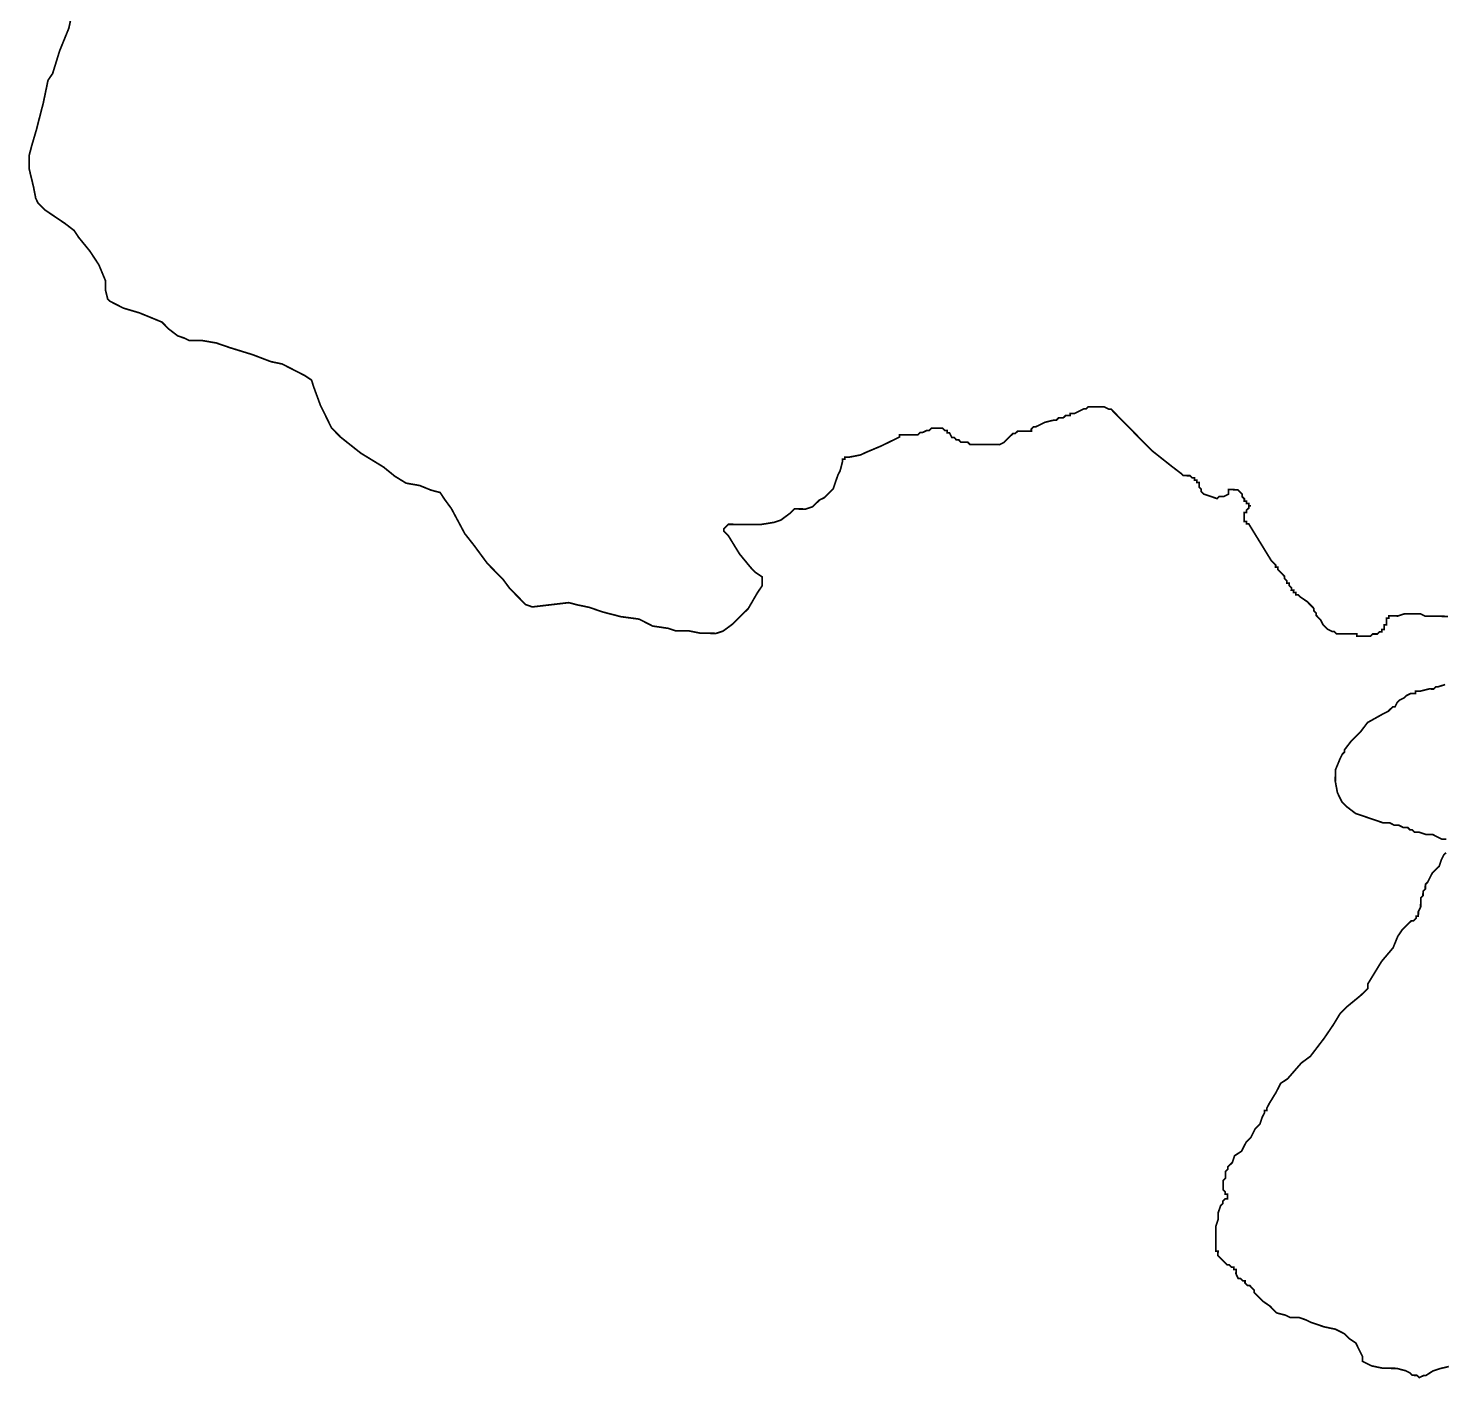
# Model space of a CAD drawing. Header units: metres. Extents: x 290190 to 339802, y 1811045 to 1991312.
# Drawn here: x 321054 to 323565, y 1832195 to 1834590 of the extents above; entities that cross this region are included whole.
import ezdxf

# ---------------------------------------------------------------- set-up
doc = ezdxf.new("R2010")
doc.units = ezdxf.units.M
doc.header["$MEASUREMENT"] = 0
doc.layers.add('HAZARDS LINE', color=1, linetype='Continuous')

msp = doc.modelspace()

# ---------------------------------------------------------------- linework, layer by layer
at = {"layer": 'HAZARDS LINE', "lineweight": 18}
for points in [[(323572.5, 1833546.8, 3.02, 3.02, 0), (323564.4, 1833546.9, 3.02, 3.02, 0), (323556.4, 1833547, 3.02, 3.02, 0), (323552.3, 1833547, 3.02, 3.02, 0), (323544.3, 1833547.1, 3.02, 3.02, 0), (323540.3, 1833547.1, 3.02, 3.02, 0), (323536.2, 1833547.1, 3.02, 3.02, 0), (323532.2, 1833547.1, 3.02, 3.02, 0), (323524.2, 1833551.2, 3.02, 3.02, 0), (323520.1, 1833551.3, 3.02, 3.02, 0), (323516.1, 1833551.3, 3.02, 3.02, 0), (323512.1, 1833551.3, 3.02, 3.02, 0), (323508, 1833551.4, 3.02, 3.02, 0), (323504, 1833551.4, 3.02, 3.02, 0), (323495.9, 1833551.5, 3.02, 3.02, 0), (323483.8, 1833547.5, 3.02, 3.02, 0), (323475.8, 1833547.6, 3.02, 3.02, 0), (323471.7, 1833547.6, 3.02, 3.02, 0), (323467.7, 1833547.7, 3.02, 3.02, 0), (323467.7, 1833543.6, 3.02, 3.02, 0), (323463.6, 1833543.7, 3.02, 3.02, 0), (323463.6, 1833539.6, 3.02, 3.02, 0), (323463.6, 1833535.6, 3.02, 3.02, 0), (323463.5, 1833531.6, 3.02, 3.02, 0), (323459.5, 1833531.6, 3.02, 3.02, 0), (323459.5, 1833527.6, 3.02, 3.02, 0), (323459.4, 1833523.5, 3.02, 3.02, 0), (323455.4, 1833523.6, 3.02, 3.02, 0), (323455.4, 1833519.5, 3.02, 3.02, 0), (323451.4, 1833519.6, 3.02, 3.02, 0), (323447.3, 1833515.6, 3.02, 3.02, 0), (323439.2, 1833515.6, 3.02, 3.02, 0), (323435.2, 1833511.6, 3.02, 3.02, 0), (323431.1, 1833511.7, 3.02, 3.02, 0), (323423.1, 1833511.7, 3.02, 3.02, 0), (323419, 1833511.8, 3.02, 3.02, 0), (323415, 1833511.8, 3.02, 3.02, 0), (323411, 1833511.8, 3.02, 3.02, 0), (323411, 1833515.8, 3.02, 3.02, 0), (323407, 1833515.9, 3.02, 3.02, 0), (323403, 1833515.9, 3.02, 3.02, 0), (323398.9, 1833515.9, 3.02, 3.02, 0), (323394.9, 1833516, 3.02, 3.02, 0), (323390.9, 1833516, 3.02, 3.02, 0), (323386.8, 1833516, 3.02, 3.02, 0), (323378.8, 1833516.1, 3.02, 3.02, 0), (323374.7, 1833516.1, 3.02, 3.02, 0), (323370.7, 1833520.2, 3.02, 3.02, 0), (323366.7, 1833520.2, 3.02, 3.02, 0), (323358.7, 1833524.3, 3.02, 3.02, 0), (323354.7, 1833528.4, 3.02, 3.02, 0), (323350.7, 1833532.4, 3.02, 3.02, 0), (323346.7, 1833540.5, 3.02, 3.02, 0), (323342.7, 1833544.6, 3.02, 3.02, 0), (323338.7, 1833548.7, 3.02, 3.02, 0), (323338.7, 1833552.7, 3.02, 3.02, 0), (323334.7, 1833556.8, 3.02, 3.02, 0), (323334.8, 1833560.8, 3.02, 3.02, 0), (323330.8, 1833564.9, 3.02, 3.02, 0), (323326.8, 1833568.9, 3.02, 3.02, 0), (323322.8, 1833573, 3.02, 3.02, 0), (323310.8, 1833581.1, 3.02, 3.02, 0), (323306.8, 1833585.2, 3.02, 3.02, 0), (323302.7, 1833585.2, 3.02, 3.02, 0), (323302.8, 1833589.3, 3.02, 3.02, 0), (323298.7, 1833589.3, 3.02, 3.02, 0), (323298.8, 1833593.3, 3.02, 3.02, 0), (323294.7, 1833593.4, 3.02, 3.02, 0), (323294.8, 1833597.4, 3.02, 3.02, 0), (323290.8, 1833601.5, 3.02, 3.02, 0), (323290.8, 1833605.5, 3.02, 3.02, 0), (323286.8, 1833605.5, 3.02, 3.02, 0), (323286.8, 1833609.6, 3.02, 3.02, 0), (323282.8, 1833613.6, 3.02, 3.02, 0), (323282.8, 1833617.6, 3.02, 3.02, 0), (323278.8, 1833621.7, 3.02, 3.02, 0), (323274.8, 1833625.8, 3.02, 3.02, 0), (323270.8, 1833629.8, 3.02, 3.02, 0), (323270.9, 1833633.9, 3.02, 3.02, 0), (323266.8, 1833633.9, 3.02, 3.02, 0), (323266.9, 1833637.9, 3.02, 3.02, 0), (323262.9, 1833642, 3.02, 3.02, 0), (323258.9, 1833646.1, 3.02, 3.02, 0), (323219.1, 1833710.9, 3.02, 3.02, 0), (323215, 1833710.9, 3.02, 3.02, 0), (323215.1, 1833714.9, 3.02, 3.02, 0), (323211, 1833715, 3.02, 3.02, 0), (323211.1, 1833719, 3.02, 3.02, 0), (323211.1, 1833723, 3.02, 3.02, 0), (323211.1, 1833727.1, 3.02, 3.02, 0), (323211.2, 1833731.1, 3.02, 3.02, 0), (323215.2, 1833731.1, 3.02, 3.02, 0), (323215.2, 1833735.1, 3.02, 3.02, 0), (323219.3, 1833739.1, 3.02, 3.02, 0), (323219.3, 1833743.1, 3.02, 3.02, 0), (323223.3, 1833743.1, 3.02, 3.02, 0), (323219.3, 1833743.1, 3.02, 3.02, 0), (323219.3, 1833747.2, 3.02, 3.02, 0), (323215.3, 1833747.2, 3.02, 3.02, 0), (323215.3, 1833751.2, 3.02, 3.02, 0), (323211.3, 1833751.3, 3.02, 3.02, 0), (323211.3, 1833755.3, 3.02, 3.02, 0), (323207.3, 1833759.3, 3.02, 3.02, 0), (323207.4, 1833763.4, 3.02, 3.02, 0), (323203.4, 1833767.4, 3.02, 3.02, 0), (323199.4, 1833771.5, 3.02, 3.02, 0), (323195.4, 1833771.5, 3.02, 3.02, 0), (323191.3, 1833771.6, 3.02, 3.02, 0), (323187.3, 1833771.6, 3.02, 3.02, 0), (323183.3, 1833771.6, 3.02, 3.02, 0), (323183.2, 1833763.6, 3.02, 3.02, 0), (323175.1, 1833759.6, 3.02, 3.02, 0), (323167, 1833759.7, 3.02, 3.02, 0), (323163, 1833755.7, 3.02, 3.02, 0), (323150.9, 1833759.8, 3.02, 3.02, 0), (323138.9, 1833763.9, 3.02, 3.02, 0), (323134.9, 1833768, 3.02, 3.02, 0), (323134.9, 1833772, 3.02, 3.02, 0), (323130.9, 1833776.1, 3.02, 3.02, 0), (323130.9, 1833780.1, 3.02, 3.02, 0), (323131, 1833784.1, 3.02, 3.02, 0), (323126.9, 1833784.2, 3.02, 3.02, 0), (323127, 1833788.2, 3.02, 3.02, 0), (323122.9, 1833788.2, 3.02, 3.02, 0), (323123, 1833792.3, 3.02, 3.02, 0), (323118.9, 1833792.3, 3.02, 3.02, 0), (323114.9, 1833796.4, 3.02, 3.02, 0), (323110.9, 1833796.4, 3.02, 3.02, 0), (323102.8, 1833796.5, 3.02, 3.02, 0), (323098.8, 1833800.5, 3.02, 3.02, 0), (323082.8, 1833812.7, 3.02, 3.02, 0), (323046.8, 1833841.2, 3.02, 3.02, 0), (323034.8, 1833853.4, 3.02, 3.02, 0), (323006.8, 1833881.9, 3.02, 3.02, 0), (322978.8, 1833910.3, 3.02, 3.02, 0), (322974.8, 1833914.4, 3.02, 3.02, 0), (322970.7, 1833914.4, 3.02, 3.02, 0), (322962.7, 1833918.5, 3.02, 3.02, 0), (322958.7, 1833918.5, 3.02, 3.02, 0), (322954.6, 1833918.6, 3.02, 3.02, 0), (322950.6, 1833918.6, 3.02, 3.02, 0), (322946.6, 1833918.6, 3.02, 3.02, 0), (322938.5, 1833918.7, 3.02, 3.02, 0), (322934.5, 1833918.7, 3.02, 3.02, 0), (322930.4, 1833914.7, 3.02, 3.02, 0), (322926.4, 1833914.8, 3.02, 3.02, 0), (322918.3, 1833910.8, 3.02, 3.02, 0), (322910.2, 1833906.8, 3.02, 3.02, 0), (322906.2, 1833906.9, 3.02, 3.02, 0), (322902.2, 1833906.9, 3.02, 3.02, 0), (322902.1, 1833902.9, 3.02, 3.02, 0), (322894.1, 1833902.9, 3.02, 3.02, 0), (322890, 1833898.9, 3.02, 3.02, 0), (322881.9, 1833899, 3.02, 3.02, 0), (322877.9, 1833895, 3.02, 3.02, 0), (322873.8, 1833895, 3.02, 3.02, 0), (322857.7, 1833891.1, 3.02, 3.02, 0), (322849.6, 1833887.1, 3.02, 3.02, 0), (322841.5, 1833883.2, 3.02, 3.02, 0), (322837.5, 1833883.2, 3.02, 3.02, 0), (322833.4, 1833879.2, 3.02, 3.02, 0), (322833.4, 1833875.2, 3.02, 3.02, 0), (322829.3, 1833875.2, 3.02, 3.02, 0), (322825.3, 1833875.2, 3.02, 3.02, 0), (322817.3, 1833875.3, 3.02, 3.02, 0), (322813.2, 1833875.3, 3.02, 3.02, 0), (322809.2, 1833875.4, 3.02, 3.02, 0), (322805.1, 1833871.4, 3.02, 3.02, 0), (322801.1, 1833871.4, 3.02, 3.02, 0), (322797, 1833867.4, 3.02, 3.02, 0), (322793, 1833863.4, 3.02, 3.02, 0), (322788.9, 1833859.4, 3.02, 3.02, 0), (322784.8, 1833855.4, 3.02, 3.02, 0), (322776.8, 1833851.4, 3.02, 3.02, 0), (322772.7, 1833851.5, 3.02, 3.02, 0), (322768.7, 1833851.5, 3.02, 3.02, 0), (322764.7, 1833851.5, 3.02, 3.02, 0), (322760.6, 1833851.6, 3.02, 3.02, 0), (322752.6, 1833851.6, 3.02, 3.02, 0), (322736.4, 1833851.8, 3.02, 3.02, 0), (322724.4, 1833851.8, 3.02, 3.02, 0), (322720.4, 1833855.9, 3.02, 3.02, 0), (322712.3, 1833856, 3.02, 3.02, 0), (322708.3, 1833856, 3.02, 3.02, 0), (322704.3, 1833860.1, 3.02, 3.02, 0), (322700.2, 1833860.1, 3.02, 3.02, 0), (322696.2, 1833864.2, 3.02, 3.02, 0), (322692.2, 1833864.2, 3.02, 3.02, 0), (322688.2, 1833872.3, 3.02, 3.02, 0), (322684.2, 1833872.3, 3.02, 3.02, 0), (322684.2, 1833876.4, 3.02, 3.02, 0), (322680.2, 1833876.4, 3.02, 3.02, 0), (322676.2, 1833880.4, 3.02, 3.02, 0), (322668.1, 1833880.5, 3.02, 3.02, 0), (322664.1, 1833880.5, 3.02, 3.02, 0), (322660.1, 1833880.6, 3.02, 3.02, 0), (322656.1, 1833880.6, 3.02, 3.02, 0), (322652, 1833876.6, 3.02, 3.02, 0), (322648, 1833876.6, 3.02, 3.02, 0), (322639.9, 1833872.7, 3.02, 3.02, 0), (322635.8, 1833872.7, 3.02, 3.02, 0), (322631.8, 1833868.7, 3.02, 3.02, 0), (322623.7, 1833868.8, 3.02, 3.02, 0), (322619.7, 1833868.8, 3.02, 3.02, 0), (322615.7, 1833868.8, 3.02, 3.02, 0), (322611.6, 1833868.9, 3.02, 3.02, 0), (322603.6, 1833868.9, 3.02, 3.02, 0), (322599.5, 1833869, 3.02, 3.02, 0), (322599.5, 1833864.9, 3.02, 3.02, 0), (322567.1, 1833849.1, 3.02, 3.02, 0), (322538.8, 1833837.2, 3.02, 3.02, 0), (322530.7, 1833833.2, 3.02, 3.02, 0), (322510.5, 1833829.3, 3.02, 3.02, 0), (322506.5, 1833829.4, 3.02, 3.02, 0), (322502.5, 1833829.4, 3.02, 3.02, 0), (322502.4, 1833825.4, 3.02, 3.02, 0), (322498.4, 1833825.4, 3.02, 3.02, 0), (322498.4, 1833821.4, 3.02, 3.02, 0), (322494.2, 1833805.3, 3.02, 3.02, 0), (322490.1, 1833797.2, 3.02, 3.02, 0), (322486, 1833785.2, 3.02, 3.02, 0), (322481.9, 1833773.1, 3.02, 3.02, 0), (322473.8, 1833765.1, 3.02, 3.02, 0), (322465.6, 1833757.1, 3.02, 3.02, 0), (322457.5, 1833753.2, 3.02, 3.02, 0), (322449.4, 1833745.2, 3.02, 3.02, 0), (322445.3, 1833741.2, 3.02, 3.02, 0), (322433.2, 1833737.2, 3.02, 3.02, 0), (322421.1, 1833737.3, 3.02, 3.02, 0), (322413.1, 1833737.4, 3.02, 3.02, 0), (322404.9, 1833729.4, 3.02, 3.02, 0), (322388.7, 1833717.4, 3.02, 3.02, 0), (322376.6, 1833713.5, 3.02, 3.02, 0), (322352.4, 1833709.6, 3.02, 3.02, 0), (322312.1, 1833710, 3.02, 3.02, 0), (322296, 1833710.1, 3.02, 3.02, 0), (322291.9, 1833706.1, 3.02, 3.02, 0), (322287.8, 1833702.1, 3.02, 3.02, 0), (322287.8, 1833698, 3.02, 3.02, 0), (322295.8, 1833689.9, 3.02, 3.02, 0), (322315.7, 1833657.5, 3.02, 3.02, 0), (322335.7, 1833633.2, 3.02, 3.02, 0), (322343.7, 1833625, 3.02, 3.02, 0), (322355.7, 1833616.9, 3.02, 3.02, 0), (322355.6, 1833608.8, 3.02, 3.02, 0), (322355.6, 1833600.8, 3.02, 3.02, 0), (322347.4, 1833588.7, 3.02, 3.02, 0), (322331.1, 1833560.6, 3.02, 3.02, 0), (322306.7, 1833536.6, 3.02, 3.02, 0), (322302.6, 1833532.6, 3.02, 3.02, 0), (322286.4, 1833520.7, 3.02, 3.02, 0), (322274.3, 1833516.7, 3.02, 3.02, 0), (322262.2, 1833516.8, 3.02, 3.02, 0), (322246.1, 1833517, 3.02, 3.02, 0), (322225.9, 1833521.1, 3.02, 3.02, 0), (322201.8, 1833521.3, 3.02, 3.02, 0), (322189.7, 1833525.5, 3.02, 3.02, 0), (322161.5, 1833529.7, 3.02, 3.02, 0), (322137.4, 1833542, 3.02, 3.02, 0), (322105.2, 1833546.3, 3.02, 3.02, 0), (322073, 1833554.6, 3.02, 3.02, 0), (322048.9, 1833562.9, 3.02, 3.02, 0), (322028.8, 1833567, 3.02, 3.02, 0), (322012.7, 1833571.2, 3.02, 3.02, 0), (321980.4, 1833567.4, 3.02, 3.02, 0), (321948.1, 1833563.6, 3.02, 3.02, 0), (321936.1, 1833567.8, 3.02, 3.02, 0), (321924.1, 1833580, 3.02, 3.02, 0), (321908.1, 1833596.2, 3.02, 3.02, 0), (321896.1, 1833612.4, 3.02, 3.02, 0), (321868.1, 1833640.9, 3.02, 3.02, 0), (321844.2, 1833673.3, 3.02, 3.02, 0), (321828.2, 1833693.6, 3.02, 3.02, 0), (321804.4, 1833738.1, 3.02, 3.02, 0), (321792.4, 1833754.4, 3.02, 3.02, 0), (321784.5, 1833766.5, 3.02, 3.02, 0), (321768.4, 1833770.7, 3.02, 3.02, 0), (321748.3, 1833778.9, 3.02, 3.02, 0), (321724.1, 1833783.1, 3.02, 3.02, 0), (321704.1, 1833795.4, 3.02, 3.02, 0), (321684, 1833811.7, 3.02, 3.02, 0), (321643.9, 1833836.2, 3.02, 3.02, 0), (321607.9, 1833864.7, 3.02, 3.02, 0), (321595.9, 1833876.9, 3.02, 3.02, 0), (321591.9, 1833880.9, 3.02, 3.02, 0), (321580, 1833905.2, 3.02, 3.02, 0), (321572, 1833921.4, 3.02, 3.02, 0), (321560.2, 1833953.7, 3.02, 3.02, 0), (321556.3, 1833965.9, 3.02, 3.02, 0), (321544.2, 1833974, 3.02, 3.02, 0), (321528.2, 1833982.2, 3.02, 3.02, 0), (321504.1, 1833994.5, 3.02, 3.02, 0), (321484, 1833998.7, 3.02, 3.02, 0), (321451.8, 1834011, 3.02, 3.02, 0), (321411.6, 1834023.4, 3.02, 3.02, 0), (321387.5, 1834031.7, 3.02, 3.02, 0), (321363.3, 1834035.9, 3.02, 3.02, 0), (321339.1, 1834036.1, 3.02, 3.02, 0), (321331.1, 1834040.2, 3.02, 3.02, 0), (321319, 1834044.3, 3.02, 3.02, 0), (321303, 1834056.5, 3.02, 3.02, 0), (321291, 1834068.7, 3.02, 3.02, 0), (321270.9, 1834077, 3.02, 3.02, 0), (321250.8, 1834085.2, 3.02, 3.02, 0), (321222.7, 1834093.5, 3.02, 3.02, 0), (321206.6, 1834101.7, 3.02, 3.02, 0), (321198.6, 1834105.8, 3.02, 3.02, 0), (321194.6, 1834109.8, 3.02, 3.02, 0), (321190.7, 1834126, 3.02, 3.02, 0), (321190.8, 1834142.1, 3.02, 3.02, 0), (321179, 1834170.4, 3.02, 3.02, 0), (321163, 1834194.7, 3.02, 3.02, 0), (321143.1, 1834219.1, 3.02, 3.02, 0), (321135.1, 1834231.2, 3.02, 3.02, 0), (321119.1, 1834243.5, 3.02, 3.02, 0), (321083, 1834267.9, 3.02, 3.02, 0), (321071, 1834280.1, 3.02, 3.02, 0), (321067, 1834288.2, 3.02, 3.02, 0), (321063.1, 1834308.4, 3.02, 3.02, 0), (321059.2, 1834324.6, 3.02, 3.02, 0), (321055.3, 1834340.7, 3.02, 3.02, 0), (321055.4, 1834352.8, 3.02, 3.02, 0), (321055.5, 1834364.9, 3.02, 3.02, 0), (321059.7, 1834381, 3.02, 3.02, 0), (321068, 1834409.2, 3.02, 3.02, 0), (321072.1, 1834425.2, 3.02, 3.02, 0), (321080.4, 1834457.4, 3.02, 3.02, 0), (321088.8, 1834497.7, 3.02, 3.02, 0), (321097, 1834509.7, 3.02, 3.02, 0), (321109.4, 1834549.9, 3.02, 3.02, 0), (321125.8, 1834590.1, 3.02, 3.02, 0), (321130, 1834610.2, 3.02, 3.02, 0)], [(323569.4, 1833151.8, 3.02, 3.02, 0), (323561.3, 1833151.8, 3.02, 3.02, 0), (323553.3, 1833155.9, 3.02, 3.02, 0), (323545.3, 1833160, 3.02, 3.02, 0), (323533.2, 1833160.1, 3.02, 3.02, 0), (323521.1, 1833164.2, 3.02, 3.02, 0), (323513.1, 1833164.3, 3.02, 3.02, 0), (323509.1, 1833168.4, 3.02, 3.02, 0), (323505, 1833168.4, 3.02, 3.02, 0), (323501, 1833172.4, 3.02, 3.02, 0), (323493, 1833172.5, 3.02, 3.02, 0), (323484.9, 1833176.6, 3.02, 3.02, 0), (323476.9, 1833176.7, 3.02, 3.02, 0), (323468.8, 1833180.8, 3.02, 3.02, 0), (323464.8, 1833180.8, 3.02, 3.02, 0), (323460.8, 1833180.8, 3.02, 3.02, 0), (323456.8, 1833180.9, 3.02, 3.02, 0), (323444.7, 1833185, 3.02, 3.02, 0), (323408.5, 1833197.4, 3.02, 3.02, 0), (323392.5, 1833209.6, 3.02, 3.02, 0), (323384.5, 1833217.7, 3.02, 3.02, 0), (323376.5, 1833233.9, 3.02, 3.02, 0), (323372.7, 1833254.1, 3.02, 3.02, 0), (323372.8, 1833266.2, 3.02, 3.02, 0), (323372.8, 1833274.2, 3.02, 3.02, 0), (323381.1, 1833294.3, 3.02, 3.02, 0), (323385.1, 1833302.4, 3.02, 3.02, 0), (323389.2, 1833306.4, 3.02, 3.02, 0), (323389.2, 1833310.4, 3.02, 3.02, 0), (323401.5, 1833326.4, 3.02, 3.02, 0), (323417.7, 1833342.4, 3.02, 3.02, 0), (323429.9, 1833358.5, 3.02, 3.02, 0), (323458.3, 1833374.4, 3.02, 3.02, 0), (323466.4, 1833378.3, 3.02, 3.02, 0), (323470.4, 1833382.3, 3.02, 3.02, 0), (323474.5, 1833386.3, 3.02, 3.02, 0), (323478.5, 1833386.3, 3.02, 3.02, 0), (323482.6, 1833394.3, 3.02, 3.02, 0), (323486.7, 1833398.3, 3.02, 3.02, 0), (323494.8, 1833402.3, 3.02, 3.02, 0), (323498.8, 1833406.3, 3.02, 3.02, 0), (323506.9, 1833410.3, 3.02, 3.02, 0), (323511, 1833410.2, 3.02, 3.02, 0), (323515, 1833410.2, 3.02, 3.02, 0), (323515, 1833414.2, 3.02, 3.02, 0), (323523.1, 1833414.2, 3.02, 3.02, 0), (323539.2, 1833418.1, 3.02, 3.02, 0), (323547.3, 1833418, 3.02, 3.02, 0), (323551.4, 1833422, 3.02, 3.02, 0), (323555.4, 1833422, 3.02, 3.02, 0), (323567.5, 1833425.9, 3.02, 3.02, 0)], [(323574.1, 1832216.4, 3.02, 3.02, 0), (323558, 1832212.5, 3.02, 3.02, 0), (323545.8, 1832208.5, 3.02, 3.02, 0), (323533.7, 1832200.6, 3.02, 3.02, 0), (323529.7, 1832200.6, 3.02, 3.02, 0), (323521.6, 1832196.6, 3.02, 3.02, 0), (323517.6, 1832200.7, 3.02, 3.02, 0), (323509.5, 1832200.8, 3.02, 3.02, 0), (323505.5, 1832204.8, 3.02, 3.02, 0), (323497.5, 1832208.9, 3.02, 3.02, 0), (323481.4, 1832213.1, 3.02, 3.02, 0), (323457.2, 1832213.3, 3.02, 3.02, 0), (323437.1, 1832217.5, 3.02, 3.02, 0), (323429, 1832221.5, 3.02, 3.02, 0), (323421, 1832225.6, 3.02, 3.02, 0), (323421.1, 1832233.7, 3.02, 3.02, 0), (323413.1, 1832249.9, 3.02, 3.02, 0), (323409.2, 1832258, 3.02, 3.02, 0), (323397.1, 1832266.1, 3.02, 3.02, 0), (323389.2, 1832274.3, 3.02, 3.02, 0), (323373.1, 1832282.5, 3.02, 3.02, 0), (323353, 1832286.7, 3.02, 3.02, 0), (323328.8, 1832294.9, 3.02, 3.02, 0), (323320.8, 1832299, 3.02, 3.02, 0), (323308.8, 1832303.1, 3.02, 3.02, 0), (323304.7, 1832303.2, 3.02, 3.02, 0), (323292.6, 1832303.3, 3.02, 3.02, 0), (323284.6, 1832307.3, 3.02, 3.02, 0), (323268.5, 1832311.5, 3.02, 3.02, 0), (323264.5, 1832315.6, 3.02, 3.02, 0), (323256.5, 1832323.7, 3.02, 3.02, 0), (323244.5, 1832331.9, 3.02, 3.02, 0), (323228.5, 1832348.1, 3.02, 3.02, 0), (323228.5, 1832352.1, 3.02, 3.02, 0), (323224.5, 1832356.2, 3.02, 3.02, 0), (323220.5, 1832360.3, 3.02, 3.02, 0), (323216.5, 1832360.3, 3.02, 3.02, 0), (323212.5, 1832364.4, 3.02, 3.02, 0), (323212.5, 1832368.4, 3.02, 3.02, 0), (323208.5, 1832368.4, 3.02, 3.02, 0), (323204.5, 1832372.5, 3.02, 3.02, 0), (323200.5, 1832372.5, 3.02, 3.02, 0), (323196.5, 1832380.6, 3.02, 3.02, 0), (323196.6, 1832388.7, 3.02, 3.02, 0), (323192.5, 1832388.7, 3.02, 3.02, 0), (323192.6, 1832392.7, 3.02, 3.02, 0), (323188.5, 1832392.8, 3.02, 3.02, 0), (323184.5, 1832396.8, 3.02, 3.02, 0), (323180.5, 1832396.9, 3.02, 3.02, 0), (323176.5, 1832400.9, 3.02, 3.02, 0), (323172.5, 1832405, 3.02, 3.02, 0), (323168.5, 1832409.1, 3.02, 3.02, 0), (323164.5, 1832413.1, 3.02, 3.02, 0), (323164.5, 1832417.1, 3.02, 3.02, 0), (323164.6, 1832421.2, 3.02, 3.02, 0), (323160.5, 1832421.2, 3.02, 3.02, 0), (323160.6, 1832425.2, 3.02, 3.02, 0), (323160.6, 1832429.3, 3.02, 3.02, 0), (323160.7, 1832445.4, 3.02, 3.02, 0), (323160.8, 1832449.4, 3.02, 3.02, 0), (323160.8, 1832457.5, 3.02, 3.02, 0), (323160.9, 1832465.6, 3.02, 3.02, 0), (323165, 1832477.6, 3.02, 3.02, 0), (323165.1, 1832489.7, 3.02, 3.02, 0), (323169.2, 1832501.8, 3.02, 3.02, 0), (323173.3, 1832505.8, 3.02, 3.02, 0), (323173.3, 1832509.8, 3.02, 3.02, 0), (323177.4, 1832513.8, 3.02, 3.02, 0), (323181.4, 1832513.8, 3.02, 3.02, 0), (323181.5, 1832517.8, 3.02, 3.02, 0), (323181.5, 1832521.8, 3.02, 3.02, 0), (323177.5, 1832521.9, 3.02, 3.02, 0), (323177.5, 1832525.9, 3.02, 3.02, 0), (323173.5, 1832530, 3.02, 3.02, 0), (323173.5, 1832534, 3.02, 3.02, 0), (323173.6, 1832538, 3.02, 3.02, 0), (323173.6, 1832542.1, 3.02, 3.02, 0), (323173.6, 1832546.1, 3.02, 3.02, 0), (323177.7, 1832550.1, 3.02, 3.02, 0), (323177.7, 1832558.2, 3.02, 3.02, 0), (323177.8, 1832562.2, 3.02, 3.02, 0), (323181.8, 1832566.2, 3.02, 3.02, 0), (323181.9, 1832570.2, 3.02, 3.02, 0), (323185.9, 1832574.2, 3.02, 3.02, 0), (323190, 1832578.2, 3.02, 3.02, 0), (323194.1, 1832590.3, 3.02, 3.02, 0), (323206.3, 1832598.2, 3.02, 3.02, 0), (323214.5, 1832614.3, 3.02, 3.02, 0), (323222.6, 1832622.3, 3.02, 3.02, 0), (323226.7, 1832630.3, 3.02, 3.02, 0), (323230.8, 1832638.4, 3.02, 3.02, 0), (323238.9, 1832646.4, 3.02, 3.02, 0), (323243, 1832658.4, 3.02, 3.02, 0), (323247.1, 1832666.5, 3.02, 3.02, 0), (323247.2, 1832670.5, 3.02, 3.02, 0), (323251.2, 1832670.5, 3.02, 3.02, 0), (323251.2, 1832674.5, 3.02, 3.02, 0), (323255.3, 1832682.5, 3.02, 3.02, 0), (323267.6, 1832702.6, 3.02, 3.02, 0), (323271.7, 1832710.6, 3.02, 3.02, 0), (323275.7, 1832718.6, 3.02, 3.02, 0), (323287.9, 1832726.6, 3.02, 3.02, 0), (323312.3, 1832754.6, 3.02, 3.02, 0), (323328.5, 1832766.6, 3.02, 3.02, 0), (323353, 1832798.7, 3.02, 3.02, 0), (323369.3, 1832822.7, 3.02, 3.02, 0), (323381.5, 1832842.8, 3.02, 3.02, 0), (323393.7, 1832854.8, 3.02, 3.02, 0), (323418.1, 1832874.8, 3.02, 3.02, 0), (323430.3, 1832886.8, 3.02, 3.02, 0), (323430.3, 1832894.8, 3.02, 3.02, 0), (323454.8, 1832934.9, 3.02, 3.02, 0), (323475.2, 1832959, 3.02, 3.02, 0), (323483.4, 1832979.1, 3.02, 3.02, 0), (323491.5, 1832991.1, 3.02, 3.02, 0), (323499.7, 1832999.1, 3.02, 3.02, 0), (323507.8, 1833007.1, 3.02, 3.02, 0), (323511.8, 1833007.1, 3.02, 3.02, 0), (323515.9, 1833011.1, 3.02, 3.02, 0), (323515.9, 1833015.1, 3.02, 3.02, 0), (323519.9, 1833015.1, 3.02, 3.02, 0), (323520, 1833019.1, 3.02, 3.02, 0), (323520, 1833023.1, 3.02, 3.02, 0), (323524.1, 1833031.2, 3.02, 3.02, 0), (323524.2, 1833039.2, 3.02, 3.02, 0), (323524.2, 1833043.3, 3.02, 3.02, 0), (323524.2, 1833047.3, 3.02, 3.02, 0), (323528.3, 1833051.3, 3.02, 3.02, 0), (323528.3, 1833055.3, 3.02, 3.02, 0), (323528.4, 1833059.3, 3.02, 3.02, 0), (323532.4, 1833063.3, 3.02, 3.02, 0), (323532.4, 1833067.4, 3.02, 3.02, 0), (323532.5, 1833071.4, 3.02, 3.02, 0), (323536.5, 1833075.4, 3.02, 3.02, 0), (323540.6, 1833083.4, 3.02, 3.02, 0), (323544.7, 1833091.5, 3.02, 3.02, 0), (323556.9, 1833103.5, 3.02, 3.02, 0), (323561, 1833115.5, 3.02, 3.02, 0), (323565.1, 1833123.6, 3.02, 3.02, 0), (323569.2, 1833127.6, 3.02, 3.02, 0)]]:
    msp.add_lwpolyline(points, format="xyseb", dxfattribs=at)

doc.saveas('drawing.dxf')
